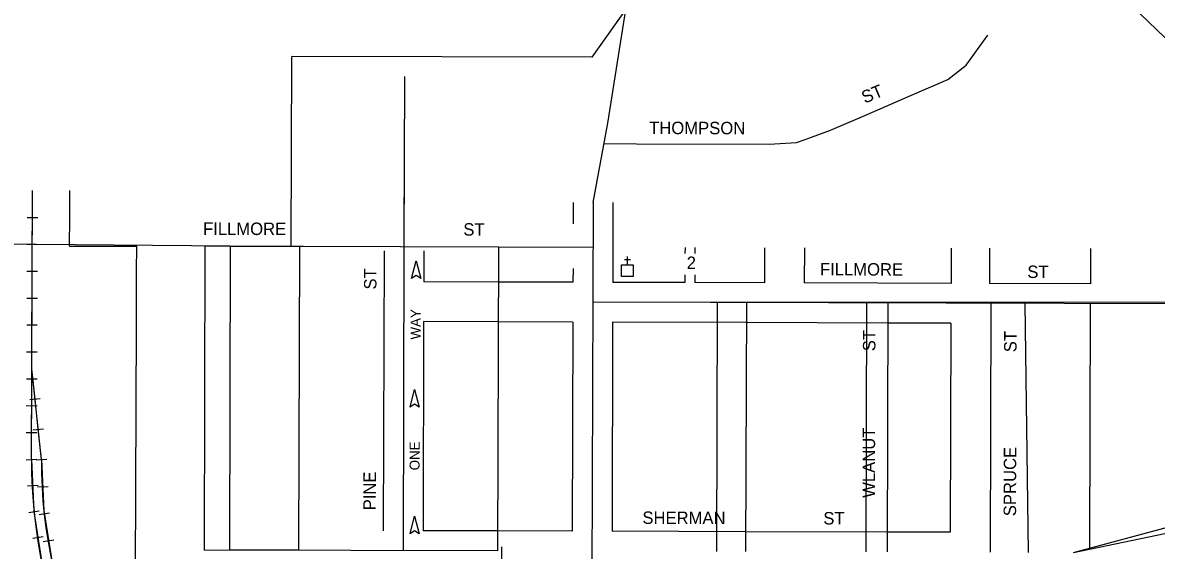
# Model space of a CAD drawing. Extents: x 398493 to 495599, y 16154787 to 16597406.
# Drawn here: x 428690 to 430968, y 16187619 to 16188679 of the extents above; entities that cross this region are included whole.
import ezdxf

# ---------------------------------------------------------------- set-up
doc = ezdxf.new("R2010")
doc.units = 0
for name, color, linetype in [('L10', 7, 'Continuous'), ('L11', 7, 'Continuous'), ('L18', 7, 'Continuous'), ('L2', 7, 'Continuous'), ('L23', 7, 'Continuous'), ('L3', 7, 'Continuous'), ('L5', 7, 'Continuous'), ('L9', 7, 'Continuous')]:
    doc.layers.add(name, color=color, linetype=linetype)

msp = doc.modelspace()

# ---------------------------------------------------------------- linework, layer by layer
at = {"layer": 'L10'}
for p, q in [((429899.2, 16188203.4), (429911.2, 16188203.4)), ((429905.1, 16188192.7), (429905.1, 16188209.6))]:
    msp.add_line(p, q, dxfattribs=at)
msp.add_lwpolyline([(429893.4, 16188168.8), (429893.4, 16188192.7), (429916.8, 16188192.7), (429916.8, 16188168.8)], close=True, dxfattribs=at)
at = {"layer": 'L11'}
for p, q in [((428707.2, 16187801.7), (428709.3, 16188341.8)), ((428698.4, 16188287.8), (428719.8, 16188287.7)), ((428698.2, 16188233.8), (428719.6, 16188233.7)), ((428698, 16188179.8), (428719.4, 16188179.7)), ((428697.8, 16188125.8), (428719.2, 16188125.7)), ((428697.6, 16188071.8), (428719, 16188071.7)), ((428697.4, 16188017.7), (428718.8, 16188017.7)), ((428727.2, 16187801.6), (428707.9, 16187983.7)), ((428697.1, 16187963.7), (428718.6, 16187963.7)), ((428696.9, 16187909.7), (428718.4, 16187909.6)), ((428703.7, 16187921.8), (428725, 16187924.1)), ((428710.1, 16187861.1), (428731.5, 16187863.4)), ((428696.7, 16187855.7), (428718.2, 16187855.6)), ((428696.5, 16187801.1), (428717.9, 16187802.2)), ((428716.5, 16187801.1), (428737.9, 16187802.1)), ((428699.1, 16187748.7), (428720.5, 16187749.8)), ((428719.2, 16187746.5), (428740.6, 16187747.5)), ((428701.8, 16187695.2), (428722.9, 16187698.5)), ((428722.6, 16187690.8), (428743.8, 16187694.1)), ((428709.8, 16187643.3), (428730.9, 16187646.6)), ((428731, 16187636.8), (428752.2, 16187640.1))]:
    msp.add_line(p, q, dxfattribs=at)
for points in [[(428707.2, 16187801.7), (428707.4, 16187855.7), (428707.7, 16187909.7), (428707.9, 16187963.7), (428708.1, 16188017.7), (428708.3, 16188071.7), (428708.5, 16188125.7), (428708.7, 16188179.7), (428708.9, 16188233.8), (428709.1, 16188287.8), (428709.3, 16188341.8)], [(428727.2, 16187801.6), (428720.8, 16187862.3), (428714.4, 16187923), (428707.9, 16187983.7)], [(428707.2, 16187801.7), (428712.3, 16187697.1), (428728.3, 16187593.7), (428755, 16187492.5), (428792.1, 16187394.6), (428839.3, 16187301.1), (428895.9, 16187213.1), (428961.5, 16187131.5), (429035.2, 16187057.2), (429076.8, 16187021.5)], [(428727.2, 16187801.6), (428732.2, 16187699.1), (428747.9, 16187597.7), (428774, 16187498.6), (428810.4, 16187402.7), (428856.6, 16187311.1), (428912.2, 16187224.8), (428976.4, 16187144.9), (429048.7, 16187072.1), (429089.5, 16187037)]]:
    msp.add_lwpolyline(points, dxfattribs=at)
for radius in [1000, 980]:
    msp.add_arc((429707.2, 16187797.8), radius, 179.7788, 230.9217, dxfattribs=at)
at = {"layer": 'L18'}
for p, q in [((429796.3, 16188318), (429796.1, 16188274.6)), ((429876.2, 16188317.8), (429875.8, 16188157.3)), ((428783.9, 16188230.3), (428918.9, 16188230)), ((430021, 16188227.2), (430020.9, 16188215.4)), ((430041, 16188227.2), (430040.9, 16188215.2)), ((430181, 16188226.8), (430180.7, 16188156.4)), ((430260.9, 16188226.6), (430260.7, 16188156.2)), ((430555.9, 16188225.9), (430555.7, 16188155.3)), ((430633.2, 16188225.7), (430632.9, 16188155.1)), ((430836.2, 16188225.2), (430836, 16188154.5)), ((429416, 16188220.7), (429414.3, 16187658.6)), ((429496, 16188220.4), (429495.8, 16188158.4)), ((429795.9, 16188185), (429795.8, 16188157.5)), ((429645.8, 16188158), (429495.8, 16188158.4)), ((429795.8, 16188157.5), (429645.8, 16188158)), ((430020.8, 16188156.9), (429875.8, 16188157.3)), ((430020.8, 16188172.3), (430020.8, 16188156.9)), ((430040.8, 16188172.2), (430040.8, 16188156.8)), ((430180.7, 16188156.4), (430040.8, 16188156.8)), ((430555.7, 16188155.3), (430260.7, 16188156.2)), ((430836, 16188154.5), (430632.9, 16188155.1)), ((429495.6, 16188078.4), (429494.3, 16187658.4)), ((429645.5, 16188078), (429495.6, 16188078.4)), ((429795.6, 16188077.6), (429645.5, 16188078)), ((429795.6, 16188077.6), (429794.3, 16187657.5)), ((429875.5, 16188077.3), (429874.3, 16187657.3)), ((430143.5, 16188076.5), (429875.5, 16188077.3)), ((430428.8, 16188075.7), (430144.2, 16188076.5)), ((430555.5, 16188075.3), (430428.8, 16188075.7)), ((430555.5, 16188075.3), (430554.3, 16187655.3)), ((429644.3, 16187658), (429494.3, 16187658.4)), ((429794.3, 16187657.5), (429644.3, 16187658)), ((430142.9, 16187656.5), (429874.3, 16187657.3)), ((430426.8, 16187655.7), (430142.9, 16187656.5)), ((430554.3, 16187655.3), (430426.8, 16187655.7))]:
    msp.add_line(p, q, dxfattribs=at)
for points in [[(428783.9, 16188230.3), (428784.1, 16188287.5), (428784.3, 16188341.5)], [(428916.4, 16187577.1), (428917.7, 16187908.9), (428917.9, 16187962.9), (428918.1, 16188016.9), (428918.3, 16188070.9), (428918.5, 16188124.9), (428918.7, 16188178.9), (428918.9, 16188230)]]:
    msp.add_lwpolyline(points, dxfattribs=at)
at = {"layer": 'L2'}
for p, q in [((429834.1, 16188609.5), (430027.9, 16188882.6)), ((430859.7, 16188770.5), (431353.2, 16188294)), ((429229, 16188229.2), (429230.5, 16188611.2)), ((429834.1, 16188609.5), (429230.5, 16188611.2)), ((428221, 16188237.7), (429106.7, 16188230.9))]:
    msp.add_line(p, q, dxfattribs=at)
at = {"layer": 'L23'}
for points in [[(429471.5, 16188165.4), (429480.5, 16188200.8), (429489.9, 16188165.4), (429480.5, 16188171.4)], [(429468.3, 16187906.8), (429477.2, 16187942.2), (429486.7, 16187906.8), (429477.2, 16187912.8)], [(429468.3, 16187652.5), (429477.2, 16187687.9), (429486.7, 16187652.5), (429477.2, 16187658.5)]]:
    msp.add_lwpolyline(points, close=True, dxfattribs=at)
at = {"layer": 'L3'}
for p, q in [((429457, 16188570.7), (429456, 16188228.6)), ((429836.3, 16188317.9), (429826.4, 16185383.2)), ((429106.7, 16188229.6), (429105, 16187619.6)), ((429254, 16188229.1), (429106.7, 16188229.6)), ((429646, 16188228), (429254, 16188229.1)), ((429456, 16188228.6), (429454.2, 16187618.5)), ((429646, 16188228), (429644.2, 16187618)), ((429836, 16188227.4), (429646, 16188228)), ((430144.3, 16188116.7), (430142.8, 16187616.7)), ((430428.7, 16188115.8), (430427.2, 16187615.8)), ((430704.4, 16188114.9), (430710.9, 16187614.9)), ((429244.2, 16187619.2), (429105, 16187619.6))]:
    msp.add_line(p, q, dxfattribs=at)
for points in [[(429836.3, 16188317.9), (429866, 16188477.1), (429905, 16188722.1), (429923.3, 16188812.5), (429950.9, 16188939.8), (430033.8, 16189178.9), (430111.8, 16189397.8), (430219.4, 16189707.2), (430354, 16190083.3), (430374.4, 16190136.3), (430415.9, 16190230.5), (430442.2, 16190332.8)], [(430190.4, 16188434.7), (430245.4, 16188438.4), (430260.5, 16188443.6), (430275.6, 16188448.8), (430313.4, 16188462.7), (430387.2, 16188494.4), (430471.5, 16188531.2), (430549.1, 16188565.1), (430586.1, 16188593.3), (430629.7, 16188653.6)], [(429858.4, 16188436.2), (429923.8, 16188435.5), (430190.4, 16188434.7)], [(431386, 16188110.1), (431037.2, 16188117.1), (429835.7, 16188117.4)], [(430802.1, 16187614.6), (431069, 16187670), (431430.6, 16187796.6)]]:
    msp.add_lwpolyline(points, dxfattribs=at)
at = {"layer": 'L5'}
for p, q in [((429456.6, 16188428.6), (429456, 16188228.5)), ((429056, 16188229.7), (429054.2, 16187619.7)), ((429646, 16188228), (429056, 16188229.7)), ((429246, 16188229.2), (429244.2, 16187619.2)), ((431085.6, 16188113.8), (429835.7, 16188117.4)), ((430085.7, 16188116.7), (430084.2, 16187616.7)), ((430385.7, 16188115.8), (430384.2, 16187615.8)), ((430635.6, 16188115.1), (430634.2, 16187615.1)), ((430835.6, 16188114.5), (430834.2, 16187623.3)), ((429644.2, 16187618), (429054.2, 16187619.7)), ((429652.2, 16187626), (429651.2, 16187268))]:
    msp.add_line(p, q, dxfattribs=at)
msp.add_lwpolyline([(430802.1, 16187614.6), (431237.2, 16187732)], dxfattribs=at)

# ---------------------------------------------------------------- texts
at = {"layer": 'L23'}
msp.add_text('2', height=25, dxfattribs=at).set_placement((430024.4, 16188184.2))
for s, p in [('WAY', (429489.4, 16188042.5)), ('ONE', (429487.4, 16187779.8))]:
    msp.add_text(s, height=20, rotation=89.8308, dxfattribs=at).set_placement(p)
at = {"layer": 'L9'}
for s, rotation, p in [('ST', 22.8332, (430382.3, 16188516.1)), ('THOMPSON', 359.8338, (429948.9, 16188455.2)), ('FILLMORE', 359.8338, (429052.1, 16188252.7)), ('ST', 359.8332, (429575.3, 16188251.2)), ('ST', 89.8318, (429400.7, 16188142.9)), ('FILLMORE', 359.833, (430292.2, 16188171.3)), ('ST', 359.8332, (430709.1, 16188166.1)), ('ST', 89.8331, (430403.7, 16188019)), ('ST', 89.8331, (430687.4, 16188016.9)), ('WLANUT', 89.8331, (430402.8, 16187724.5)), ('SPRUCE', 89.8331, (430686.5, 16187687.6)), ('PINE', 89.8318, (429399.4, 16187699.4)), ('SHERMAN', 359.8327, (429935.3, 16187672.2)), ('ST', 359.8326, (430299, 16187671.1))]:
    msp.add_text(s, height=25, rotation=rotation, dxfattribs=at).set_placement(p)

doc.saveas('drawing.dxf')
